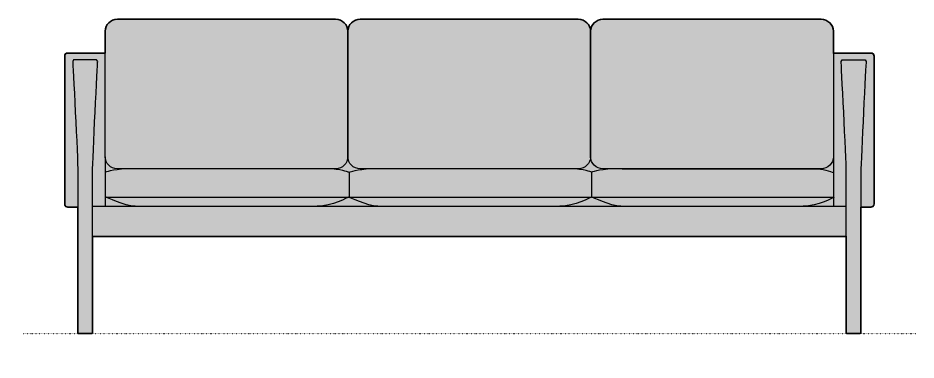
# Model space of a CAD drawing. Header units: millimetres. Extents: x -14 to 3443, y -1336 to 762.
# Drawn here: x -14 to 2151, y -64 to 762 of the extents above; entities that cross this region are included whole.
import ezdxf

# ---------------------------------------------------------------- set-up
doc = ezdxf.new("R2010")
doc.units = ezdxf.units.MM
doc.linetypes.add('Dots', pattern=[1, 0, -1])
doc.layers.add('Blocks', color=7, linetype='Continuous')
doc.layers.add('Blocks$Fill', color=7, linetype='Continuous', true_color=0xffffff)
for name, color, linetype, lineweight, true_color in [('Blocks$Inner', 7, 'Continuous', 25, 0x007f00), ('Blocks$Outline', 7, 'Continuous', 35, 0xff3f3f), ('Groud', 7, 'Dots', 25, 0x243775)]:
    doc.layers.add(name, color=color, linetype=linetype, lineweight=lineweight, true_color=true_color)

# ---------------------------------------------------------------- blocks, each defined once
blk = doc.blocks.new('CH163 Front')
at = {"layer": 'Blocks$Fill'}
blk.add_hatch(color=256, dxfattribs=at).paths.add_polyline_path([(-814.191961480472, 758.9817503328117), (-1339.97297945062, 758.9817503328112), (-1340.739101252329, 758.9722667610465), (-1341.500443704091, 758.943968095421), (-1342.256773663079, 758.897082410438), (-1343.007857986468, 758.8318377806006), (-1343.753463531432, 758.748462280412), (-1344.493357155147, 758.6471839843754), (-1345.227305714786, 758.5282309669938), (-1345.955076067524, 758.3918313027707), (-1346.676435070536, 758.238213066209), (-1347.391149580997, 758.0676043318122), (-1348.09898645608, 757.8802331740831), (-1348.79971255296, 757.676327667525), (-1349.493094728812, 757.4561158866412), (-1350.178899840811, 757.2198259059348), (-1350.85689474613, 756.9676857999092), (-1351.526846301944, 756.6999236430671), (-1352.188521365429, 756.416767509912), (-1352.841686793758, 756.1184454749472), (-1353.486109444106, 755.8051856126756), (-1354.121556173647, 755.4772159976005), (-1354.747793839556, 755.1347647042251), (-1355.364589299008, 754.7780598070524), (-1355.971709409178, 754.4073293805858), (-1356.568921027239, 754.0228014993284), (-1357.155991010366, 753.6247042377834), (-1357.732686215733, 753.2132656704539), (-1358.298773500516, 752.7887138718432), (-1358.854019721889, 752.3512769164544), (-1359.398191737025, 751.9011828787907), (-1359.931056403101, 751.4386598333552), (-1360.452380577289, 750.9639358546514), (-1360.961931116766, 750.477239017182), (-1361.459474878705, 749.9787973954504), (-1361.944778720281, 749.46883906396), (-1362.417609498669, 748.9475920972136), (-1362.877734071042, 748.4152845697147), (-1363.324919294576, 747.8721445559662), (-1363.758932026445, 747.3184001304714), (-1364.179539123823, 746.7542793677337), (-1364.586507443886, 746.1800103422559), (-1364.979603843807, 745.5958211285413), (-1365.358595180761, 745.0019398010932), (-1365.723248311923, 744.3985944344147), (-1366.073330094467, 743.7860131030088), (-1366.408607385567, 743.1644238813792), (-1366.7288470424, 742.5340548440286), (-1367.033815922137, 741.8951340654602), (-1367.323280881955, 741.2478896201774), (-1367.597008779028, 740.5925495826832), (-1367.85476647053, 739.929342027481), (-1368.096320813637, 739.2584950290739), (-1368.321438665521, 738.5802366619648), (-1368.529886883359, 737.8947950006572), (-1368.721432324324, 737.2023981196542), (-1368.895841845591, 736.5032740934589), (-1369.052882304334, 735.7976509965745), (-1369.192320557729, 735.0857569035043), (-1369.313923462949, 734.3678198887513), (-1369.417457877169, 733.6440680268188), (-1369.502690657564, 732.91472939221), (-1369.569388661308, 732.180032059428), (-1369.617318745576, 731.4402041029759), (-1369.646247767542, 730.695473597357), (-1369.655942584381, 729.9460686170746), (-1369.665631195774, 730.695473597357), (-1369.694541731359, 731.4402041029759), (-1369.742441243247, 732.180032059428), (-1369.809096783547, 732.9147293922101), (-1369.89427540437, 733.6440680268189), (-1369.997744157825, 734.3678198887515), (-1370.119270096022, 735.0857569035045), (-1370.258620271072, 735.7976509965747), (-1370.415561735085, 736.5032740934591), (-1370.589861540169, 737.2023981196544), (-1370.781286738437, 737.8947950006574), (-1370.989604381997, 738.580236661965), (-1371.214581522959, 739.2584950290741), (-1371.455985213434, 739.9293420274812), (-1371.713582505531, 740.5925495826835), (-1371.987140451361, 741.2478896201777), (-1372.276426103033, 741.8951340654605), (-1372.581206512657, 742.5340548440289), (-1372.901248732344, 743.1644238813795), (-1373.236319814204, 743.7860131030093), (-1373.586186810346, 744.3985944344149), (-1373.950616772881, 745.0019398010935), (-1374.329376753918, 745.5958211285416), (-1374.722233805567, 746.1800103422562), (-1375.128954979939, 746.7542793677341), (-1375.549307329144, 747.3184001304718), (-1375.983057905291, 747.8721445559664), (-1376.42997376049, 748.415284569715), (-1376.889821946852, 748.947592097214), (-1377.362369516487, 749.4688390639604), (-1377.847383521504, 749.9787973954509), (-1378.344631014013, 750.4772390171825), (-1378.853879046125, 750.9639358546518), (-1379.37489466995, 751.4386598333557), (-1379.907444937597, 751.9011828787911), (-1380.451296901177, 752.3512769164548), (-1381.006217612799, 752.7887138718437), (-1381.571974124573, 753.2132656704543), (-1382.148333488611, 753.6247042377838), (-1382.73506275702, 754.0228014993288), (-1383.331928981913, 754.4073293805862), (-1383.938699215397, 754.7780598070528), (-1384.555140509585, 755.1347647042255), (-1385.181019916584, 755.477215997601), (-1385.816104488507, 755.805185612676), (-1386.460161277462, 756.1184454749476), (-1387.112957335559, 756.4167675099125), (-1387.774259714909, 756.6999236430676), (-1388.443835467622, 756.9676857999096), (-1389.121451645807, 757.2198259059353), (-1389.806875301574, 757.4561158866417), (-1390.499873487035, 757.6763276675255), (-1391.200213254297, 757.8802331740835), (-1391.907661655473, 758.0676043318126), (-1392.62198574267, 758.2382130662095), (-1393.342952568001, 758.3918313027712), (-1394.070329183574, 758.5282309669942), (-1394.8038826415, 758.6471839843758), (-1395.543379993888, 758.7484622804125), (-1396.288588292848, 758.8318377806011), (-1397.039274590492, 758.8970824104384), (-1397.795205938928, 758.9439680954215), (-1398.556149390266, 758.972266761047), (-1399.321871996617, 758.9817503328118), (-1399.345879218997, 758.9817503328118), (-1925.136957409813, 758.9817503328117), (-1925.902680016163, 758.9722667610469), (-1926.663623467501, 758.9439680954214), (-1927.419554815935, 758.8970824104383), (-1928.170241113578, 758.831837780601), (-1928.915449412538, 758.7484622804124), (-1929.654946764925, 758.6471839843757), (-1930.38850022285, 758.5282309669941), (-1931.115876838423, 758.391831302771), (-1931.836843663752, 758.2382130662094), (-1932.55116775095, 758.0676043318125), (-1933.258616152125, 757.8802331740834), (-1933.958955919388, 757.6763276675254), (-1934.651954104848, 757.4561158866416), (-1935.337377760616, 757.2198259059352), (-1936.014993938801, 756.9676857999095), (-1936.684569691514, 756.6999236430675), (-1937.345872070864, 756.4167675099123), (-1937.998668128962, 756.1184454749475), (-1938.642724917917, 755.8051856126759), (-1939.27780948984, 755.4772159976009), (-1939.90368889684, 755.1347647042254), (-1940.520130191028, 754.7780598070527), (-1941.126900424514, 754.4073293805861), (-1941.723766649407, 754.0228014993287), (-1942.310495917817, 753.6247042377837), (-1942.886855281855, 753.2132656704542), (-1943.452611793631, 752.7887138718436), (-1944.007532505254, 752.3512769164547), (-1944.551384468834, 751.901182878791), (-1945.083934736482, 751.4386598333556), (-1945.604950360308, 750.9639358546517), (-1946.114198392421, 750.4772390171823), (-1946.611445884932, 749.9787973954508), (-1947.09645988995, 749.4688390639603), (-1947.569007459585, 748.9475920972139), (-1948.028855645948, 748.4152845697149), (-1948.475771501149, 747.8721445559663), (-1948.909522077297, 747.3184001304717), (-1949.329874426503, 746.754279367734), (-1949.736595600876, 746.1800103422561), (-1950.129452652526, 745.5958211285415), (-1950.508212633564, 745.0019398010934), (-1950.8726425961, 744.3985944344148), (-1951.222509592243, 743.7860131030092), (-1951.557580674104, 743.1644238813794), (-1951.877622893792, 742.5340548440288), (-1952.182403303417, 741.8951340654604), (-1952.47168895509, 741.2478896201776), (-1952.745246900921, 740.5925495826834), (-1953.002844193019, 739.9293420274811), (-1953.244247883495, 739.258495029074), (-1953.469225024458, 738.5802366619649), (-1953.677542668019, 737.8947950006573), (-1953.868967866287, 737.2023981196543), (-1954.043267671372, 736.503274093459), (-1954.200209135385, 735.7976509965746), (-1954.339559310436, 735.0857569035044), (-1954.461085248634, 734.3678198887513), (-1954.564554002089, 733.6440680268188), (-1954.649732622912, 732.91472939221), (-1954.716388163213, 732.1800320594278), (-1954.764287675101, 731.4402041029759), (-1954.793198210686, 730.6954735973571), (-1954.802886822079, 729.9460686170746), (-1954.802886822079, 729.9450899439678), (-1954.802886822079, 677.1381251375801), (-1954.807135458984, 677.1381251375802), (-2047.858107526692, 677.1381251375801), (-2048.096408344775, 676.9819163060525), (-2048.32595640418, 676.8246038668392), (-2048.546911707944, 676.6663018571919), (-2048.759434259104, 676.5071243143619), (-2048.963684060694, 676.3471852756011), (-2049.159821115751, 676.1865987781608), (-2049.348005427312, 676.0254788592929), (-2049.528396998411, 675.8639395562486), (-2049.701155832086, 675.7020949062799), (-2049.866441931372, 675.5400589466379), (-2050.024415299306, 675.3779457145747), (-2050.175235938923, 675.2158692473416), (-2050.319063853261, 675.0539435821904), (-2050.456059045353, 674.8922827563724), (-2050.586381518237, 674.7310008071393), (-2050.710191274949, 674.5702117717428), (-2050.827648318525, 674.4100296874344), (-2050.938912652002, 674.2505685914658), (-2051.044144278414, 674.0919425210884), (-2051.143503200798, 673.934265513554), (-2051.237149422191, 673.777651606114), (-2051.325242945628, 673.62221483602), (-2051.407943774145, 673.4680692405238), (-2051.485411910779, 673.3153288568767), (-2051.557807358565, 673.1641077223305), (-2051.62529012054, 673.0145198741368), (-2051.68802019974, 672.866679349547), (-2051.746157599201, 672.7207001858129), (-2051.799862321958, 672.576696420186), (-2051.849294371048, 672.4347820899179), (-2051.894613749507, 672.29507123226), (-2051.935980460371, 672.1576778844642), (-2051.973554506676, 672.0227160837819), (-2052.007495891459, 671.8902998674648), (-2052.037964617754, 671.7605432727644), (-2052.0651206886, 671.6335603369323), (-2052.08912410703, 671.5094650972201), (-2052.110134876083, 671.3883715908795), (-2052.128312998793, 671.270393855162), (-2052.143818478196, 671.155645927319), (-2052.15681131733, 671.0442418446023), (-2052.167451519229, 670.9362956442636), (-2052.182314023468, 670.731233039726), (-2052.189686015205, 670.5413704117191), (-2052.190847518726, 670.3676200582553), (-2052.187078558321, 670.2108942773475), (-2052.179659158277, 670.0721053670082), (-2052.169869342884, 669.9521656252505), (-2052.158989136432, 669.8519873500868), (-2052.148298563206, 669.77248283953), (-2052.139077647497, 669.7145643915927), (-2052.130801934909, 669.6701562390012), (-2052.130164885784, 669.6671348756277), (-2052.130164885784, 669.6509537362705), (-2052.130164885784, 315.2618214027398), (-2052.13021414882, 315.2613665193926), (-2052.140316917276, 315.1499319761808), (-2052.160279973141, 314.8337227272099), (-2052.169022023363, 314.6081195899633), (-2052.174314495458, 314.3423822018858), (-2052.174189944686, 314.0401591312348), (-2052.166680926308, 313.7050989462675), (-2052.149819995584, 313.3408502152414), (-2052.121639707774, 312.9510615064138), (-2052.080172618137, 312.539381388042), (-2052.023451281933, 312.1094584283835), (-2051.988755444888, 311.8887960606521), (-2051.949508254424, 311.6649411956955), (-2051.905463779948, 311.4383499045459), (-2051.856376090869, 311.2094782582354), (-2051.801999256593, 310.9787823277964), (-2051.742087346528, 310.7467181842607), (-2051.676394430081, 310.5137418986607), (-2051.604674576661, 310.2803095420286), (-2051.526681855674, 310.0468771853965), (-2051.442170336529, 309.8139008997965), (-2051.350894088632, 309.5818367562608), (-2051.252607181391, 309.3511408258217), (-2051.147063684213, 309.1222691795112), (-2051.034017666507, 308.8956778883617), (-2050.91322319768, 308.6718230234051), (-2050.784434347139, 308.4511606556737), (-2050.716965175415, 308.342169180465), (-2050.647405184291, 308.2341468561996), (-2050.575723632442, 308.1271506917567), (-2050.501889778544, 308.0212376960151), (-2050.425872881274, 307.916464877854), (-2050.347642199307, 307.8128892461523), (-2050.267166991318, 307.7105678097892), (-2050.184416515985, 307.6095575776434), (-2050.099360031983, 307.5099155585942), (-2050.011966797987, 307.4116987615205), (-2049.922206072675, 307.3149641953013), (-2049.830047114721, 307.2197688688158), (-2049.735459182802, 307.1261697909429), (-2049.638411535593, 307.0342239705615), (-2049.538873431771, 306.9439884165507), (-2049.436814130011, 306.8555201377897), (-2049.33220288899, 306.7688761431572), (-2049.225008967383, 306.6841134415325), (-2049.115201623867, 306.6012890417946), (-2049.002750117118, 306.5204599528224), (-2048.88762370581, 306.4416831834949), (-2048.76979164862, 306.3650157426912), (-2048.649223204224, 306.2905146392903), (-2048.525887631298, 306.2182368821714), (-2048.399754188519, 306.1482394802132), (-2048.270792134561, 306.0805794422948), (-2048.138970728101, 306.0153137772954), (-2048.004259227815, 305.9524994940939), (-2047.866626892378, 305.8921936015693), (-2047.726042980467, 305.8344531086007), (-2047.582476750758, 305.779335024067), (-2047.435897461926, 305.7268963568473), (-2047.286274372648, 305.6771941158206), (-2047.133576741599, 305.6302853098661), (-2046.977773827456, 305.5862269478624), (-2046.818834888893, 305.545076038689), (-2046.656729184588, 305.5068895912246), (-2046.491425973216, 305.4717246143484), (-2046.322894513454, 305.4396381169392), (-2046.151104063976, 305.4106871078764), (-2045.976023883459, 305.3849285960385), (-2045.797623230579, 305.3624195903051), (-2045.615871364012, 305.3432170995547), (-2045.430737542434, 305.3273781326667), (-2045.242191024521, 305.3149596985199), (-2045.050201068948, 305.3060188059934), (-2044.854736934392, 305.3006124639662), (-2044.655767879528, 305.2987976813174), (-2044.654662907294, 305.2987976813174), (-2020.454256333287, 305.2987976813174), (-2020.454256333286, 110.4917770697886), (-2020.454256333286, 1.4240191196972), (-2020.454280728648, 1.423954103031402), (-2020.455708108722, 1.419934103911936), (-2020.45956273677, 1.408026717474038), (-2020.462156418214, 1.399302601315614), (-2020.46506917004, 1.388818451760347), (-2020.468207111324, 1.376639455230344), (-2020.471476361143, 1.362830798147708), (-2020.474783038573, 1.347457666934545), (-2020.478033262689, 1.330585248012961), (-2020.481133152569, 1.312278727805061), (-2020.483988827289, 1.29260329273295), (-2020.486506405924, 1.271624129218733), (-2020.488592007552, 1.249406423684515), (-2020.490151751248, 1.226015362552403), (-2020.491091756089, 1.201516132244501), (-2020.491318141152, 1.175973919182914), (-2020.490737025512, 1.149453909789748), (-2020.489254528246, 1.122021290487108), (-2020.486776768429, 1.093741247697099), (-2020.485135327276, 1.07930381325124), (-2020.483209865139, 1.064678967841827), (-2020.480988646903, 1.049874859771625), (-2020.478459937452, 1.034899637343397), (-2020.47561200167, 1.019761448859906), (-2020.472433104444, 1.004468442623914), (-2020.468911510655, 0.9890287669381858), (-2020.46503548519, 0.9734505701054836), (-2020.460793292933, 0.9577420004285708), (-2020.456173198769, 0.941911206210211), (-2020.451163467581, 0.9259663357531666), (-2020.445752364255, 0.9099155373602011), (-2020.439928153675, 0.8937669593340778), (-2020.433679100725, 0.8775287499775598), (-2020.426993470291, 0.86120905759341), (-2020.419859527256, 0.8448160304843918), (-2020.412265536506, 0.8283578169532683), (-2020.404199762924, 0.8118425653028027), (-2020.395650471396, 0.7952784238357582), (-2020.386605926805, 0.7786735408548979), (-2020.377054394036, 0.762036064662985), (-2020.366984137975, 0.7453741435627825), (-2020.356383423505, 0.7286959258570538), (-2020.34524051551, 0.7120095598485618), (-2020.333543678877, 0.6953231938400699), (-2020.321281178488, 0.6786449761343412), (-2020.308441279229, 0.6619830550341386), (-2020.295012245984, 0.6453455788422257), (-2020.280982343637, 0.6287406958613655), (-2020.266339837074, 0.612176554394321), (-2020.251072991178, 0.5956613027438554), (-2020.235170070835, 0.5792030892127319), (-2020.218619340928, 0.5628100621037136), (-2020.201409066343, 0.546490369719564), (-2020.183527511964, 0.530252160363046), (-2020.164962942675, 0.5141035823369227), (-2020.145703623361, 0.4980527839439573), (-2020.125737818907, 0.4821079134869129), (-2020.105053794196, 0.4662771192685528), (-2020.083639814114, 0.4505685495916402), (-2020.061484143545, 0.434990352758938), (-2020.038575047374, 0.4195506770732096), (-2020.014900790485, 0.4042576708372182), (-2019.990449637762, 0.3891194823537267), (-2019.965209854091, 0.3741442599254985), (-2019.939169704355, 0.3593401518552967), (-2019.91231745344, 0.3447153064458843), (-2019.88464136623, 0.3302778720000247), (-2019.826770742462, 0.3019978292100162), (-2019.765463952127, 0.2745652099073763), (-2019.700627114303, 0.2480452005142103), (-2019.632166348066, 0.2225029874526237), (-2019.55998777249, 0.1980037571447215), (-2019.483997506654, 0.1746126960126093), (-2019.404101669634, 0.1523949904783921), (-2019.320206380504, 0.1314158269641752), (-2019.232217758343, 0.1117403918920641), (-2019.140041922226, 0.09343387168416385), (-2019.04358499123, 0.07656145276257988), (-2018.94275308443, 0.06118832154941741), (-2018.837452320903, 0.04737966446678175), (-2018.727588819726, 0.03520066793677817), (-2018.613068699974, 0.02471651838151197), (-2018.493798080724, 0.0159924022230884), (-2018.240629820036, 0.004085015785190367), (-2017.967332990272, -7.367528763549632e-14), (-2001.710349164447, -5.201663433022864e-14), (-1987.722257046079, -3.338075200176136e-14), (-1987.722136034199, 7.230481545328337e-06), (-1987.608370648554, 0.009208855700756214), (-1987.477660124122, 0.02281587153032042), (-1987.308124691442, 0.04428767597139952), (-1987.107529332165, 0.075021566493045), (-1986.88363902794, 0.1164148405643083), (-1986.765384828237, 0.1415454018901253), (-1986.644218760415, 0.169864795654241), (-1986.521111447182, 0.2015476840402869), (-1986.397033511242, 0.2367687292318944), (-1986.272955575302, 0.275702593412695), (-1986.149848262068, 0.3185239387663201), (-1986.088961908562, 0.3414469988153267), (-1986.028682194247, 0.3654074274764011), (-1985.969130446961, 0.3904270575224976), (-1985.910427994544, 0.4165277217265696), (-1985.852696164832, 0.4437312528615714), (-1985.796056285665, 0.4720594837004569), (-1985.740629684881, 0.5015342470161798), (-1985.686537690318, 0.5321773755816943), (-1985.633901629814, 0.5640107021699541), (-1985.582842831208, 0.5970560595539134), (-1985.533482622338, 0.631335280506526), (-1985.509477404003, 0.6489444125626253), (-1985.485942331041, 0.6668701978007456), (-1985.462892569432, 0.6851153653175063), (-1985.440343285157, 0.7036826442095265), (-1985.418309644194, 0.7225747635734254), (-1985.396806812524, 0.7417944525058224), (-1985.375849956125, 0.7613444401033367), (-1985.355454240979, 0.7812274554625874), (-1985.335634833065, 0.8014462276801938), (-1985.316406898362, 0.8220034858527752), (-1985.29778560285, 0.8429019590769506), (-1985.27978611251, 0.8641443764493398), (-1985.26242359332, 0.8857334670665616), (-1985.245713211262, 0.9076719600252353), (-1985.229670132313, 0.9299625844219802), (-1985.214309522456, 0.9526080693534155), (-1985.199646547667, 0.9756111439161606), (-1985.185696373929, 0.9989745372068344), (-1985.172474167221, 1.022700978322056), (-1985.159995093522, 1.046793196358446), (-1985.148274318812, 1.071253920412622), (-1985.137327009071, 1.096085879581204), (-1985.127168330279, 1.121291802960811), (-1985.117813448416, 1.146874419648062), (-1985.109277529461, 1.172836458739577), (-1985.101575739394, 1.199180649331975), (-1985.094723244195, 1.225909720521875), (-1985.088735209843, 1.253026401405896), (-1985.083626802319, 1.280533421080657), (-1985.079413187603, 1.308433508642779), (-1985.076109531673, 1.33672939318888), (-1985.07373100051, 1.365423803815578), (-1985.072292760094, 1.394519469619495), (-1985.071809976404, 1.424019119697248), (-1985.071809976404, 1.429740386105338), (-1985.071809976405, 234.8456220714949), (-168.2107841795071, 234.8456220715106), (-168.2107841795069, 77.53971003726929), (-168.2107841795068, 1.424019119697281), (-168.210301395817, 1.394519469619528), (-168.2088631554008, 1.365423803815611), (-168.206484624238, 1.336729393188913), (-168.2031809683084, 1.308433508642812), (-168.1989673535917, 1.28053342108069), (-168.1938589460678, 1.253026401405929), (-168.1878709117164, 1.225909720521908), (-168.1810184165173, 1.199180649332008), (-168.1733166264503, 1.17283645873961), (-168.1647807074951, 1.146874419648095), (-168.1554258256317, 1.121291802960844), (-168.1452671468397, 1.096085879581237), (-168.1343198370989, 1.071253920412655), (-168.1225990623891, 1.046793196358479), (-168.1101199886901, 1.02270097832209), (-168.0968977819817, 0.9989745372068678), (-168.0829476082437, 0.975611143916194), (-168.0682846334558, 0.952608069353449), (-168.0529240235979, 0.9299625844220137), (-168.0368809446496, 0.907671960025269), (-168.0201705625909, 0.8857334670665953), (-168.0028080434014, 0.8641443764493735), (-167.9848085530611, 0.8429019590769844), (-167.9661872575495, 0.8220034858528089), (-167.9469593228467, 0.8014462276802277), (-167.9271399149322, 0.7812274554626213), (-167.9067441997859, 0.7613444401033707), (-167.8857873433876, 0.7417944525058564), (-167.8642845117171, 0.7225747635734595), (-167.8422508707542, 0.7036826442095606), (-167.8197015864786, 0.6851153653175405), (-167.7966518248701, 0.6668701978007798), (-167.7731167519086, 0.6489444125626596), (-167.7491115335737, 0.6313352805065603), (-167.6997513247032, 0.5970560595539479), (-167.6486925260969, 0.5640107021699887), (-167.596056465593, 0.5321773755817291), (-167.5419644710299, 0.5015342470162146), (-167.4865378702457, 0.4720594837004919), (-167.4298979910789, 0.4437312528616066), (-167.3721661613676, 0.416527721726605), (-167.3134637089501, 0.390427057522533), (-167.2539119616647, 0.3654074274764368), (-167.1936322473497, 0.3414469988153625), (-167.1327458938433, 0.3185239387663562), (-167.0096385806095, 0.2757025934127314), (-166.8855606446695, 0.2367687292319311), (-166.7614827087295, 0.2015476840403239), (-166.6383753954958, 0.1698647956542783), (-166.5172093276743, 0.1415454018901629), (-166.3989551279714, 0.1164148405643463), (-166.175064823746, 0.07502156649308354), (-165.9744694644689, 0.0442876759714386), (-165.8049340317895, 0.02281587153035995), (-165.6742235073573, 0.009208855700796093), (-165.5603371098322, 6.802997574384585e-15), (-165.5590941468382, 6.799462915845539e-15), (-135.3152611656396, -6.65893045134965e-14), (-135.0419643358749, 0.004085015785198182), (-134.7887960751866, 0.01599240222309689), (-134.669525455937, 0.02471651838152077), (-134.5550053361853, 0.03520066793678728), (-134.445141835008, 0.04737966446679116), (-134.3398410714813, 0.0611883215494271), (-134.2390091646815, 0.07656145276258983), (-134.1425522336849, 0.09343387168417405), (-134.0503763975678, 0.1117403918920745), (-133.9623877754066, 0.1314158269641859), (-133.8784924862775, 0.152394990478403), (-133.7985966492567, 0.1746126960126204), (-133.7226063834207, 0.1980037571447329), (-133.6504278078457, 0.2225029874526352), (-133.581967041608, 0.248045200514222), (-133.5171302037838, 0.2745652099073882), (-133.4558234134496, 0.3019978292100282), (-133.3979527896816, 0.3302778720000369), (-133.3702767024712, 0.3447153064458966), (-133.343424451556, 0.359340151855309), (-133.3173843018206, 0.3741442599255109), (-133.2921445181493, 0.3891194823537392), (-133.2676933654268, 0.4042576708372307), (-133.2440191085377, 0.4195506770732222), (-133.2211100123663, 0.4349903527589507), (-133.1989543417974, 0.4505685495916529), (-133.1775403617153, 0.4662771192685656), (-133.1568563370047, 0.4821079134869257), (-133.1368905325502, 0.4980527839439702), (-133.1176312132362, 0.5141035823369356), (-133.0990666439472, 0.530252160363059), (-133.0811850895678, 0.546490369719577), (-133.0639748149826, 0.5628100621037267), (-133.0474240850761, 0.579203089212745), (-133.0315211647328, 0.5956613027438686), (-133.0162543188372, 0.6121765543943342), (-133.0016118122739, 0.6287406958613787), (-132.9875819099275, 0.645345578842239), (-132.9741528766825, 0.6619830550341519), (-132.9613129774233, 0.6786449761343545), (-132.9490504770346, 0.6953231938400833), (-132.9373536404009, 0.7120095598485753), (-132.9262107324067, 0.7286959258570672), (-132.9156100179365, 0.745374143562796), (-132.9055397618749, 0.7620360646629986), (-132.8959882291065, 0.7786735408549115), (-132.8869436845157, 0.7952784238357717), (-132.8783943929872, 0.8118425653028163), (-132.8703286194053, 0.8283578169532819), (-132.8627346286548, 0.8448160304844055), (-132.8556006856201, 0.8612090575934237), (-132.8489150551857, 0.8775287499775735), (-132.8426660022362, 0.8937669593340914), (-132.8368417916561, 0.9099155373602148), (-132.83143068833, 0.9259663357531802), (-132.8264209571424, 0.9419112062102246), (-132.8218008629779, 0.9577420004285846), (-132.8175586707208, 0.9734505701054974), (-132.8136826452559, 0.9890287669381995), (-132.8101610514677, 1.004468442623928), (-132.8069821542407, 1.01976144885992), (-132.8041342184594, 1.034899637343411), (-132.8016055090084, 1.049874859771639), (-132.7993842907721, 1.064678967841841), (-132.7974588286352, 1.079303813251253), (-132.7958173874822, 1.093741247697113), (-132.7933396276659, 1.122021290487122), (-132.7918571303995, 1.149453909789762), (-132.7912760147594, 1.175973919182928), (-132.7915023998218, 1.201516132244514), (-132.7924424046631, 1.226015362552417), (-132.7940021483595, 1.249406423684529), (-132.7960877499873, 1.271624129218746), (-132.7986053286229, 1.292603292732963), (-132.8014610033425, 1.312278727805075), (-132.8045608932224, 1.330585248012975), (-132.8078111173389, 1.347457666934559), (-132.8111177947684, 1.362830798147722), (-132.814387044587, 1.376639455230357), (-132.8175249858712, 1.388818451760361), (-132.8204377376973, 1.399302601315628), (-132.8230314191414, 1.408026717474051), (-132.8268860471892, 1.41993410391195), (-132.8283378226251, 1.424019119697214), (-132.8283378226251, 1.432680510983083), (-132.8283378226255, 305.2987976813174), (-132.8272328503915, 305.2987976813174), (-108.6268262763837, 305.2987976813174), (-108.4278572215201, 305.3006124639662), (-108.232393086964, 305.3060188059933), (-108.0404031313912, 305.3149596985199), (-107.8518566134778, 305.3273781326666), (-107.6667227918997, 305.3432170995547), (-107.4849709253327, 305.362419590305), (-107.3065702724529, 305.3849285960385), (-107.1314900919362, 305.4106871078763), (-106.9596996424585, 305.4396381169392), (-106.7911681826958, 305.4717246143484), (-106.6258649713239, 305.5068895912246), (-106.4637592670189, 305.545076038689), (-106.3048203284567, 305.5862269478624), (-106.1490174143131, 305.6302853098661), (-105.9963197832643, 305.6771941158206), (-105.846696693986, 305.7268963568473), (-105.7001174051543, 305.779335024067), (-105.556551175445, 305.8344531086007), (-105.4159672635342, 305.8921936015693), (-105.2783349280976, 305.9524994940939), (-105.1436234278114, 306.0153137772954), (-105.0118020213514, 306.0805794422948), (-104.8828399673936, 306.1482394802132), (-104.7567065246139, 306.2182368821714), (-104.6333709516882, 306.2905146392903), (-104.5128025072925, 306.3650157426912), (-104.3949704501027, 306.4416831834949), (-104.2798440387948, 306.5204599528224), (-104.1673925320447, 306.6012890417946), (-104.0575851885283, 306.6841134415325), (-103.9503912669217, 306.7688761431572), (-103.8457800259006, 306.8555201377897), (-103.7437207241411, 306.9439884165507), (-103.644182620319, 307.0342239705615), (-103.5471349731104, 307.1261697909429), (-103.4525470411912, 307.2197688688158), (-103.3603880832373, 307.3149641953013), (-103.2706273579247, 307.4116987615205), (-103.1832341239292, 307.5099155585942), (-103.0981776399269, 307.6095575776434), (-103.0154271645936, 307.7105678097892), (-102.9349519566053, 307.8128892461523), (-102.856721274638, 307.916464877854), (-102.7807043773676, 308.0212376960151), (-102.70687052347, 308.1271506917567), (-102.6351889716211, 308.2341468561996), (-102.565628980497, 308.342169180465), (-102.4981598087735, 308.4511606556737), (-102.3693709582322, 308.6718230234051), (-102.2485764894047, 308.8956778883617), (-102.1355304716985, 309.1222691795112), (-102.0299869745213, 309.3511408258217), (-101.9317000672803, 309.5818367562608), (-101.8404238193833, 309.8139008997965), (-101.7559123002376, 310.0468771853965), (-101.6779195792509, 310.2803095420286), (-101.6061997258306, 310.5137418986607), (-101.5405068093842, 310.7467181842607), (-101.4805948993192, 310.9787823277964), (-101.4262180650432, 311.2094782582354), (-101.3771303759637, 311.4383499045459), (-101.3330859014881, 311.6649411956955), (-101.293838711024, 311.8887960606521), (-101.2591428739789, 312.1094584283835), (-101.2024215377758, 312.539381388042), (-101.1609544481389, 312.9510615064138), (-101.1327741603281, 313.3408502152414), (-101.1159132296037, 313.7050989462675), (-101.1084042112258, 314.0401591312348), (-101.1082796604543, 314.3423822018858), (-101.1135721325495, 314.6081195899633), (-101.1223141827715, 314.8337227272099), (-101.1422772386358, 315.1499319761808), (-101.1524292701282, 315.2618214027398), (-101.1524292701282, 315.2780025420969), (-101.1524292701287, 669.6671348756277), (-101.1523882045347, 669.6673246017546), (-101.1499877423189, 669.6791443042879), (-101.1435165084154, 669.7145643915928), (-101.1342955927067, 669.7724828395301), (-101.1236050194814, 669.8519873500869), (-101.1127248130282, 669.9521656252506), (-101.1029349976357, 670.0721053670084), (-101.0955155975924, 670.2108942773476), (-101.0917466371871, 670.3676200582554), (-101.0929081407082, 670.5413704117192), (-101.1002801324445, 670.7312330397261), (-101.1151426366845, 670.9362956442637), (-101.1257828385836, 671.0442418446024), (-101.1387756777169, 671.1556459273191), (-101.1542811571204, 671.2703938551618), (-101.1724592798302, 671.3883715908795), (-101.1934700488824, 671.5094650972202), (-101.2174734673131, 671.6335603369323), (-101.2446295381583, 671.7605432727643), (-101.2750982644542, 671.8902998674647), (-101.3090396492367, 672.0227160837818), (-101.3466136955421, 672.1576778844641), (-101.3879804064062, 672.2950712322599), (-101.4332997848654, 672.4347820899178), (-101.4827318339555, 672.576696420186), (-101.5364365567127, 672.7207001858129), (-101.594573956173, 672.8666793495471), (-101.6573040353726, 673.0145198741368), (-101.7247867973475, 673.1641077223306), (-101.7971822451338, 673.3153288568767), (-101.8746503817676, 673.4680692405237), (-101.9573512102849, 673.6222148360199), (-102.0454447337218, 673.7776516061139), (-102.1390909551145, 673.9342655135539), (-102.2384498774989, 674.0919425210883), (-102.3436815039111, 674.2505685914658), (-102.4549458373873, 674.4100296874345), (-102.5724028809634, 674.5702117717428), (-102.6962126376757, 674.7310008071394), (-102.8265351105601, 674.8922827563723), (-102.9635303026527, 675.0539435821903), (-103.1073582169897, 675.2158692473416), (-103.258178856607, 675.3779457145748), (-103.4161522245408, 675.5400589466379), (-103.5814383238271, 675.7020949062797), (-103.7541971575021, 675.8639395562486), (-103.9345887286017, 676.0254788592928), (-104.1227730401621, 676.1865987781608), (-104.3189100952194, 676.3471852756012), (-104.5231598968095, 676.507124314362), (-104.7356824479687, 676.666301857192), (-104.956637751733, 676.8246038668393), (-105.1861858111384, 676.9819163060527), (-105.424486629221, 677.1381251375801), (-105.428775551572, 677.1381251375802), (-199.362054108984, 677.1381251375801), (-199.362054108984, 715.3222314843061), (-199.362054108984, 729.9460686170746), (-199.3717563073794, 730.6953962274679), (-199.4007070581528, 731.4400542365845), (-199.4486725946852, 732.1798144529597), (-199.5154191503577, 732.9144486851292), (-199.6007129585512, 733.6437287416285), (-199.7043202526469, 734.3674264309932), (-199.8260072660258, 735.0853135617587), (-199.9655402320687, 735.7971619424605), (-200.1226853841568, 736.5027433816344), (-200.297208955671, 737.2018296878157), (-200.4888771799924, 737.8941926695401), (-200.6974562905021, 738.579604135343), (-200.9227125205809, 739.25783589376), (-201.1644121036099, 739.9286597533267), (-201.4223212729703, 740.5918475225785), (-201.6962062620428, 741.2471710100509), (-201.9858333042086, 741.8944020242797), (-202.2909686328487, 742.5333123738003), (-202.6113784813442, 743.1636738671481), (-202.9468290830759, 743.7852583128588), (-203.297086671425, 744.3978375194679), (-203.6619174797724, 745.0011832955108), (-204.0410877414992, 745.5950674495234), (-204.4343636899864, 746.1792617900409), (-204.8415115586149, 746.7535381255989), (-205.2622975807659, 747.317668264733), (-205.6964879898204, 747.8714240159787), (-206.1438490191593, 748.4145771878716), (-206.6041469021636, 748.9468995889472), (-207.0771478722144, 749.468163027741), (-207.5626181626927, 749.9781393127885), (-208.0603240069795, 750.4766002526253), (-208.5700316384559, 750.963317655787), (-209.0915072905028, 751.4380633308091), (-209.6245171965012, 751.9006090862272), (-210.1688275898322, 752.3507267305765), (-210.7242047038768, 752.788188072393), (-211.290414772016, 753.212764920212), (-211.8672240276309, 753.624229082569), (-212.4543987041023, 754.0223523679996), (-213.0517050348114, 754.4069065850393), (-213.6589092531392, 754.7776635422236), (-214.2757775924667, 755.1343950480883), (-214.9020762861748, 755.4768729111687), (-215.5375715676447, 755.8048689400003), (-216.1820296702574, 756.1181549431188), (-216.8352168273937, 756.4165027290597), (-217.4968992724348, 756.6996841063585), (-218.1668432387617, 756.9674708835508), (-218.8448149597554, 757.219634869172), (-219.530580668797, 757.4559478717575), (-220.2239065992673, 757.6761816998434), (-220.9245589845475, 757.8801081619647), (-221.6323040580185, 758.0674990666571), (-222.3469080530614, 758.2381262224562), (-223.0681372030572, 758.3917614378976), (-223.7957577413869, 758.5281765215167), (-224.5295359014315, 758.6471432818489), (-225.2692379165721, 758.7484335274299), (-226.0146300201895, 758.8318190667954), (-226.765478445665, 758.8970717084808), (-227.5215494263795, 758.9439632610216), (-228.2826091957139, 758.9722655329534), (-229.0484239870494, 758.9817503328117), (-229.0724296540066, 758.9817503328117), (-754.8294419571976, 758.9817503328118), (-755.5955612897244, 758.972266761047), (-756.3568964379033, 758.9439680954215), (-757.1132144148576, 758.8970824104385), (-757.8642822337099, 758.8318377806011), (-758.6098669075834, 758.7484622804124), (-759.3497354496006, 758.6471839843757), (-760.0836548728848, 758.5282309669942), (-760.8113921905585, 758.391831302771), (-761.5327144157452, 758.2382130662095), (-762.2473885615673, 758.0676043318125), (-762.9551816411476, 757.8802331740834), (-763.6558606676094, 757.6763276675255), (-764.3491926540755, 757.4561158866417), (-765.0349446136688, 757.2198259059353), (-765.7128835595122, 756.9676857999095), (-766.3827765047286, 756.6999236430676), (-767.0443904624408, 756.4167675099126), (-767.6974924457718, 756.1184454749476), (-768.3418494678444, 755.8051856126759), (-768.9772285417818, 755.4772159976009), (-769.6033966807065, 755.1347647042254), (-770.2201208977417, 754.7780598070527), (-770.8271682060104, 754.4073293805862), (-771.4243056186351, 754.0228014993288), (-772.011300148739, 753.6247042377837), (-772.5879188094449, 753.2132656704542), (-773.1539286138757, 752.7887138718436), (-773.7090965751545, 752.3512769164548), (-774.2531897064039, 751.9011828787911), (-774.785975020747, 751.4386598333557), (-775.3072195313066, 750.9639358546517), (-775.8166902512057, 750.4772390171825), (-776.3141541935672, 749.978797395451), (-776.7993783715141, 749.4688390639604), (-777.272129798169, 748.947592097214), (-777.732175486655, 748.415284569715), (-778.179282450095, 747.8721445559665), (-778.613217701612, 747.3184001304718), (-779.0337482543287, 746.7542793677341), (-779.4406411213681, 746.1800103422562), (-779.8336633158532, 745.5958211285416), (-780.2125818509069, 745.0019398010935), (-780.5771637396518, 744.398594434415), (-780.9271759952112, 743.7860131030092), (-781.2623856307077, 743.1644238813795), (-781.5825596592645, 742.5340548440289), (-781.8874650940043, 741.8951340654605), (-782.17686894805, 741.2478896201777), (-782.4505382345245, 740.5925495826835), (-782.7082399665509, 739.9293420274813), (-782.9497411572519, 739.258495029074), (-783.1748088197505, 738.5802366619649), (-783.3832099671696, 737.8947950006573), (-783.5747116126322, 737.2023981196543), (-783.7490807692609, 736.503274093459), (-783.9060844501789, 735.7976509965746), (-784.0454896685089, 735.0857569035044), (-784.167063437374, 734.3678198887513), (-784.270572769897, 733.6440680268188), (-784.3557846792008, 732.91472939221), (-784.4224661784084, 732.1800320594278), (-784.4703842806425, 731.4402041029759), (-784.4993059990262, 730.6954735973571), (-784.5089983466823, 729.9460686170746), (-784.5186907073341, 730.6954735973571), (-784.5476125166878, 731.4402041029759), (-784.5955308658401, 732.1800320594278), (-784.6622128458886, 732.91472939221), (-784.74742554793, 733.6440680268188), (-784.8509360630615, 734.3678198887513), (-784.9725114823802, 735.0857569035044), (-785.1119188969833, 735.7976509965746), (-785.2689253979677, 736.503274093459), (-785.4432980764307, 737.2023981196543), (-785.6348040234693, 737.8947950006573), (-785.8432103301806, 738.5802366619649), (-786.0682840876617, 739.258495029074), (-786.3097923870096, 739.9293420274813), (-786.5675023193214, 740.5925495826835), (-786.8411809756944, 741.2478896201777), (-787.1305954472256, 741.8951340654605), (-787.435512825012, 742.5340548440289), (-787.7557002001507, 743.1644238813795), (-788.090924663739, 743.7860131030092), (-788.4409533068738, 744.398594434415), (-788.8055532206522, 745.0019398010935), (-789.1844914961713, 745.5958211285416), (-789.5775352245282, 746.1800103422562), (-789.9844514968202, 746.7542793677341), (-790.405007404144, 747.3184001304718), (-790.8389700375969, 747.8721445559665), (-791.2861064882762, 748.415284569715), (-791.7461838472789, 748.947592097214), (-792.2189692057017, 749.4688390639604), (-792.7042296546421, 749.978797395451), (-793.2017322851971, 750.4772390171825), (-793.7112441884638, 750.9639358546517), (-794.2325324555392, 751.4386598333557), (-794.7653641775205, 751.9011828787911), (-795.3095064455048, 752.3512769164548), (-795.8647263505891, 752.7887138718436), (-796.4307909838706, 753.2132656704542), (-797.0074674364463, 753.6247042377837), (-797.5945227994134, 754.0228014993288), (-798.1917241638689, 754.4073293805862), (-798.7988386209099, 754.7780598070527), (-799.4156332616336, 755.1347647042254), (-800.0418751771371, 755.4772159976009), (-800.6773314585173, 755.8051856126759), (-801.3217691968714, 756.1184454749476), (-801.9749554832965, 756.4167675099126), (-802.6366574088897, 756.6999236430676), (-803.3066420647482, 756.9676857999095), (-803.9846765419688, 757.2198259059353), (-804.6705279316488, 757.4561158866417), (-805.3639633248855, 757.6763276675255), (-806.0647498127757, 757.8802331740834), (-806.7726544864165, 758.0676043318125), (-807.487444436905, 758.2382130662095), (-808.2088867553384, 758.391831302771), (-808.9367485328139, 758.5282309669942), (-809.6707968604283, 758.6471839843757), (-810.4107988292787, 758.7484622804124), (-811.1565215304626, 758.831837780601), (-811.9077320550767, 758.8970824104384), (-812.6641974942182, 758.9439680954214), (-813.4256849389842, 758.9722667610469)], flags=0)
at = {"layer": 'Blocks$Inner'}
for points in [[(-1954.802886822079, 427.2108460256454), (-1954.802183449588, 307.4367105320368)], [(-199.362054108984, 427.2108460256454), (-199.3627574814382, 307.4367157136099)], [(-1366.363324213125, 390.3464658958648), (-1366.363324213125, 329.4969024832564)], [(-782.0368375623584, 390.3464658958651), (-782.0368375623584, 329.4969024832567)], [(-708.3892713753885, 398.1751643098987), (-234.7172465113981, 398.1751643098987)], [(-1985.589635110839, 307.436529733016), (-168.2107841795078, 307.4399364773217)], [(-168.2107841795078, 234.8456220715107), (-1985.071809976405, 234.8456220714947)]]:
    blk.add_lwpolyline(points, dxfattribs=at)
for points in [[(-1954.802886822079, 729.9460686170746), (-1954.802886822079, 745.981614063046), (-1941.521694147079, 758.9817503328118), (-1925.136957409813, 758.9817503328118)], [(-1925.136957409813, 758.9817503328118), (-1925.136957409813, 758.9817503328118), (-1399.321871996617, 758.9817503328118), (-1399.321871996617, 758.9817503328118)], [(-1399.321871996617, 758.9817503328118), (-1382.937135259323, 758.9817503328118), (-1369.655942584381, 745.981614063046), (-1369.655942584381, 729.9460686170746)], [(-1369.655942584381, 729.9460686170744), (-1369.655942584381, 745.9816140630458), (-1356.366233048662, 758.9817503328115), (-1339.97297945062, 758.9817503328115)], [(-1339.97297945062, 758.9817503328115), (-1339.97297945062, 758.9817503328115), (-814.191961480472, 758.9817503328118), (-814.191961480472, 758.9817503328118)], [(-814.191961480472, 758.9817503328118), (-797.7953011381251, 758.9817503328118), (-784.5089983466823, 745.981614063046), (-784.5089983466823, 729.9460686170746)], [(-784.5089983466823, 729.9460686170746), (-784.5089983466823, 745.981614063046), (-771.2226955552396, 758.9817503328118), (-754.8294419571976, 758.9817503328118)], [(-754.8294419571976, 758.9817503328118), (-754.8294419571976, 758.9817503328118), (-229.0484239870493, 758.9817503328118), (-229.0484239870493, 758.9817503328118)], [(-229.0484239870493, 758.9817503328118), (-212.6619838776169, 758.9817503328118), (-199.362054108984, 745.9799106908936), (-199.362054108984, 729.9460686170746)], [(-1954.802886822079, 427.2108460256454), (-1954.802886822079, 427.2108460256454), (-1954.802886822079, 729.9460686170746), (-1954.802886822079, 729.9460686170746)], [(-1369.655942584381, 729.9460686170746), (-1369.655942584381, 729.9460686170746), (-1369.655942584381, 427.2108460256454), (-1369.655942584381, 427.2108460256454)], [(-1369.655942584381, 427.2108460256451), (-1369.655942584381, 427.2108460256451), (-1369.655942584381, 729.9460686170744), (-1369.655942584381, 729.9460686170744)], [(-784.5089983466823, 729.9460686170746), (-784.5089983466823, 729.9460686170746), (-784.5089983466823, 427.2108460256454), (-784.5089983466823, 427.2108460256454)], [(-784.5089983466823, 427.2108460256454), (-784.5089983466823, 427.2108460256454), (-784.5089983466823, 729.9460686170746), (-784.5089983466823, 729.9460686170746)], [(-199.362054108984, 729.9460686170746), (-199.362054108984, 729.9460686170746), (-199.362054108984, 427.2108460256454), (-199.362054108984, 427.2108460256454)], [(-199.362054108984, 677.1381251375801), (-199.362054108984, 677.1381251375801), (-105.4244866292211, 677.1381251375801), (-105.4244866292211, 677.1381251375801)], [(-1925.136957409813, 398.1751643099009), (-1941.521694147079, 398.1751643099009), (-1954.802886822079, 411.1735972075216), (-1954.802886822079, 427.2108460256454)], [(-1369.655942584381, 427.2108460256454), (-1369.655942584381, 411.1735972075216), (-1382.937135259323, 398.1751643099009), (-1399.321871996617, 398.1751643099009)], [(-1339.97297945062, 398.1751643099007), (-1356.366233048662, 398.1751643099007), (-1369.655942584381, 411.1735972075214), (-1369.655942584381, 427.2108460256451)], [(-784.5089983466823, 427.2108460256454), (-784.5089983466823, 411.1735972075217), (-797.7953011381251, 398.175164309901), (-814.191961480472, 398.175164309901)], [(-754.8294419571976, 398.175164309901), (-771.2226955552396, 398.175164309901), (-784.5089983466823, 411.1735972075217), (-784.5089983466823, 427.2108460256454)], [(-199.362054108984, 427.2108460256454), (-199.362054108984, 411.171893835362), (-212.6619838776169, 398.175164309901), (-229.0484239870493, 398.175164309901)], [(-1955.160594974128, 389.6463799410894), (-1955.160594974128, 389.6463799410894), (-1946.412075597618, 394.2216375433704), (-1915.148383106083, 398.1751643098987)], [(-1399.321871996617, 398.1751643099009), (-1399.321871996617, 398.1751643099009), (-1925.136957409813, 398.1751643099009), (-1925.136957409813, 398.1751643099009)], [(-1368.393743819172, 389.6463799410894), (-1368.393743819172, 389.6463799410894), (-1377.142263195688, 394.2216375433704), (-1408.405955687223, 398.1751643098987)], [(-1365.608730349471, 389.6463799410892), (-1365.608730349471, 389.6463799410892), (-1356.860210972955, 394.2216375433702), (-1325.596518481419, 398.1751643098984)], [(-814.191961480472, 398.175164309901), (-814.191961480472, 398.175164309901), (-1339.97297945062, 398.1751643099007), (-1339.97297945062, 398.1751643099007)], [(-781.9113558137542, 389.6463799410894), (-781.9113558137542, 389.6463799410894), (-790.6598751902638, 394.2216375433704), (-821.9235676817989, 398.1751643098987)], [(-783.268943419469, 389.6463799410894), (-783.268943419469, 389.6463799410894), (-774.5204240429521, 394.2216375433704), (-743.2533248071122, 398.1751643098987)], [(-229.0484239870493, 398.175164309901), (-229.0484239870493, 398.175164309901), (-754.8294419571976, 398.175164309901), (-754.8294419571976, 398.175164309901)], [(-236.2230274944231, 398.1751643098987), (-221.0834558007991, 397.2706736967889), (-198.1492531362019, 388.5136374595118), (-198.1492531362019, 388.5136374595118)], [(-108.6268262763842, 305.2987976813174), (-108.6268262763842, 305.2987976813174), (-132.8283378226261, 305.2987976813174), (-132.8283378226261, 305.2987976813174)]]:
    blk.add_open_spline(points, degree=3, dxfattribs=at)
for points, knots in [([(-1954.802886822079, 677.1381251375801), (-1954.802886822079, 677.1381251375801), (-2047.858107526692, 677.1381251375801), (-2047.858107526692, 677.1381251375801), (-2053.036358871046, 673.8182528118741), (-2052.130164885784, 669.6671348756277), (-2052.130164885784, 669.6671348756277), (-2052.130164885784, 669.6671348756277), (-2052.130164885784, 315.2618214027398), (-2052.130164885784, 315.2618214027398), (-2052.130164885784, 315.2618214027398), (-2053.220323063542, 305.2987976813174), (-2044.655767879529, 305.2987976813174), (-2044.655767879529, 305.2987976813174), (-2020.454256333287, 305.2987976813174), (-2020.454256333287, 305.2987976813174)], [0, 0, 0, 0, 1, 1, 1, 2, 2, 2, 3, 3, 3, 4, 4, 4, 5, 5, 5, 5]), ([(-105.4244866292211, 677.1381251375801), (-100.246235284867, 673.8182528118741), (-101.1524292701288, 669.6671348756277), (-101.1524292701288, 669.6671348756277), (-101.1524292701288, 669.6671348756277), (-101.1524292701288, 315.2618214027398), (-101.1524292701288, 315.2618214027398), (-101.1524292701288, 315.2618214027398), (-100.0622710923708, 305.2987976813174), (-108.6268262763842, 305.2987976813174)], [1, 1, 1, 1, 2, 2, 2, 3, 3, 3, 4, 4, 4, 4]), ([(-1972.705328147458, 657.2222979276512), (-1972.705328147458, 657.2222979276512), (-1985.071809976405, 420.3615865994398), (-1985.071809976405, 389.9853509994859), (-1985.071809976405, 389.9853509994859), (-1985.071809976405, 1.424019119697277), (-1985.071809976405, 1.424019119697277), (-1985.071809976405, 0.1567102380527103), (-1987.72225704608, 0), (-1987.72225704608, 0), (-1987.72225704608, 0), (-2014.942144046996, 0), (-2017.967332990273, 0), (-2020.992521933556, 0), (-2020.454256333287, 1.424019119697277), (-2020.454256333287, 1.424019119697277), (-2020.454256333287, 1.424019119697277), (-2020.454256333287, 389.9853509994859), (-2020.454256333287, 389.9853509994859), (-2020.454256333287, 420.3615865994398), (-2032.820738162234, 657.2222979276512), (-2032.820738162234, 657.2222979276512), (-2032.820738162234, 657.2222979276512), (-2030.77669157894, 660.7721254939779), (-2030.77669157894, 660.7721254939779), (-2030.77669157894, 660.7721254939779), (-1975.267199865186, 660.7721254939779), (-1975.267199865186, 660.7721254939779), (-1975.267199865186, 660.7721254939779), (-1972.705328147458, 657.2222979276512), (-1972.705328147458, 657.2222979276512)], [0, 0, 0, 0, 1, 1, 1, 2, 2, 2, 3, 3, 3, 4, 4, 4, 5, 5, 5, 6, 6, 6, 7, 7, 7, 8, 8, 8, 9, 9, 9, 10, 10, 10, 10]), ([(-180.5772660084549, 657.2222979276512), (-180.5772660084549, 657.2222979276512), (-168.2107841795078, 420.3615865994398), (-168.2107841795078, 389.9853509994859), (-168.2107841795078, 389.9853509994859), (-168.2107841795078, 1.424019119697277), (-168.2107841795078, 1.424019119697277), (-168.2107841795078, 0.1567102380527103), (-165.5603371098332, 0), (-165.5603371098332, 0), (-165.5603371098332, 0), (-138.3404501089171, 0), (-135.3152611656405, 0), (-132.2900722223567, 0), (-132.8283378226261, 1.424019119697277), (-132.8283378226261, 1.424019119697277), (-132.8283378226261, 1.424019119697277), (-132.8283378226261, 389.9853509994859), (-132.8283378226261, 389.9853509994859), (-132.8283378226261, 420.3615865994398), (-120.4618559936789, 657.2222979276512), (-120.4618559936789, 657.2222979276512), (-120.4618559936789, 657.2222979276512), (-122.5059025769733, 660.7721254939779), (-122.5059025769733, 660.7721254939779), (-122.5059025769733, 660.7721254939779), (-178.0153942907273, 660.7721254939779), (-178.0153942907273, 660.7721254939779), (-178.0153942907273, 660.7721254939779), (-180.5772660084549, 657.2222979276512), (-180.5772660084549, 657.2222979276512)], [0, 0, 0, 0, 1, 1, 1, 2, 2, 2, 3, 3, 3, 4, 4, 4, 5, 5, 5, 6, 6, 6, 7, 7, 7, 8, 8, 8, 9, 9, 9, 10, 10, 10, 10]), ([(-1882.555492544714, 307.4399364769324), (-1907.877822967464, 308.2013438292111), (-1952.495953136538, 329.4969024828652), (-1952.495953136538, 329.4969024828652), (-1952.495953136538, 329.4969024828652), (-1368.229084511084, 329.4969024828652), (-1368.229084511084, 329.4969024828652), (-1368.229084511084, 329.4969024828652), (-1408.667139417317, 307.3292172870038), (-1443.552201105595, 307.4399364769324)], [0, 0, 0, 0, 1, 1, 1, 2, 2, 2, 3, 3, 3, 3]), ([(-1297.408548307016, 307.4399364773217), (-1322.730878729766, 308.2013438296003), (-1367.34900889884, 329.4969024832544), (-1367.34900889884, 329.4969024832544), (-1367.34900889884, 329.4969024832544), (-783.0821402733854, 329.4969024832544), (-783.0821402733854, 329.4969024832544), (-783.0821402733854, 329.4969024832544), (-823.5201951796189, 307.329217287393), (-858.4052568678962, 307.4399364773217)], [0, 0, 0, 0, 1, 1, 1, 2, 2, 2, 3, 3, 3, 3]), ([(-711.3258849667254, 307.4399364773217), (-736.6482153894758, 308.2013438296003), (-781.2663455585571, 329.4969024832544), (-781.2663455585571, 329.4969024832544), (-781.2663455585571, 329.4969024832544), (-196.99777356095, 329.4969024832544), (-196.99777356095, 329.4969024832544), (-196.99777356095, 329.4969024832544), (-237.4358284671835, 307.329217287393), (-272.3208901554608, 307.4399364773217)], [0, 0, 0, 0, 1, 1, 1, 2, 2, 2, 3, 3, 3, 3])]:
    blk.add_open_spline(points, degree=3, knots=knots, dxfattribs=at)
at = {"layer": 'Blocks$Outline'}
blk.add_open_spline([(-814.191961480472, 758.9817503328118), (-1164.712640127233, 758.9817503328113), (-1339.97297945062, 758.9817503328113), (-1339.97297945062, 758.9817503328113), (-1356.366233048662, 758.9817503328113), (-1369.655942584381, 745.9816140630455), (-1369.655942584381, 729.9460686170746), (-1369.655942584381, 745.981614063046), (-1382.937135259323, 758.9817503328118), (-1399.321871996617, 758.9817503328118), (-1399.321871996617, 758.9817503328118), (-1925.136957409813, 758.9817503328118), (-1925.136957409813, 758.9817503328118), (-1941.521694147079, 758.9817503328118), (-1954.802886822079, 745.981614063046), (-1954.802886822079, 729.9460686170746), (-1954.802886822079, 729.9460686170746), (-1954.802886822079, 708.5518174228569), (-1954.802886822079, 677.1381251375801), (-1954.802886822079, 677.1381251375801), (-2047.858107526692, 677.1381251375801), (-2047.858107526692, 677.1381251375801), (-2053.036358871046, 673.8182528118741), (-2052.130164885784, 669.6671348756277), (-2052.130164885784, 669.6671348756277), (-2052.130164885784, 669.6671348756277), (-2052.130164885784, 315.2618214027398), (-2052.130164885784, 315.2618214027398), (-2052.130164885784, 315.2618214027398), (-2053.220323063542, 305.2987976813174), (-2044.655767879529, 305.2987976813174), (-2044.655767879529, 305.2987976813174), (-2020.454256333287, 305.2987976813174), (-2020.454256333287, 305.2987976813174), (-2020.454256333287, 190.9797807994009), (-2020.454256333287, 1.424019119697277), (-2020.454256333287, 1.424019119697277), (-2020.454256333287, 1.424019119697277), (-2020.992521933556, 0), (-2017.967332990273, 0), (-2014.942144046996, 0), (-1987.72225704608, 0), (-1987.72225704608, 0), (-1987.72225704608, 0), (-1985.071809976405, 0.1567102380527103), (-1985.071809976405, 1.424019119697277), (-1985.071809976405, 1.424019119697277), (-1985.071809976405, 126.5919939159394), (-1985.071809976405, 234.845622071495), (-1379.451468044106, 234.8456220715002), (-773.831126111807, 234.8456220715057), (-168.2107841795078, 234.8456220715107), (-168.2107841795078, 126.5919939159517), (-168.2107841795078, 1.424019119697277), (-168.2107841795078, 1.424019119697277), (-168.2107841795078, 0.1567102380527103), (-165.5603371098332, 0), (-165.5603371098332, 0), (-165.5603371098332, 0), (-138.3404501089171, 0), (-135.3152611656405, 0), (-132.2900722223567, 0), (-132.8283378226261, 1.424019119697277), (-132.8283378226261, 1.424019119697277), (-132.8283378226261, 1.424019119697277), (-132.8283378226261, 190.9797807994009), (-132.8283378226261, 305.2987976813174), (-132.8283378226261, 305.2987976813174), (-108.6268262763842, 305.2987976813174), (-108.6268262763842, 305.2987976813174), (-100.0622710923708, 305.2987976813174), (-101.1524292701288, 315.2618214027398), (-101.1524292701288, 315.2618214027398), (-101.1524292701288, 315.2618214027398), (-101.1524292701288, 669.6671348756277), (-101.1524292701288, 669.6671348756277), (-101.1524292701288, 669.6671348756277), (-100.246235284867, 673.8182528118741), (-105.4244866292211, 677.1381251375801), (-105.4244866292211, 677.1381251375801), (-199.362054108984, 677.1381251375801), (-199.362054108984, 677.1381251375801), (-199.362054108984, 708.5518174228569), (-199.362054108984, 729.9460686170746), (-199.362054108984, 729.9460686170746), (-199.362054108984, 745.9799106908936), (-212.6619838776169, 758.9817503328118), (-229.0484239870493, 758.9817503328118), (-229.0484239870493, 758.9817503328118), (-754.8294419571976, 758.9817503328118), (-754.8294419571976, 758.9817503328118), (-771.2226955552396, 758.9817503328118), (-784.5089983466823, 745.981614063046), (-784.5089983466823, 729.9460686170746), (-784.5089983466823, 745.981614063046), (-797.7953011381251, 758.9817503328118), (-814.191961480472, 758.9817503328118)], degree=3, knots=[-1850.92474587114, -1850.92474587114, -1850.92474587114, -1850.92474587114, -1849.92474587114, -1849.92474587114, -1849.92474587114, -1848.92474587114, -1848.92474587114, -1848.92474587114, -1847.92474587114, -1847.92474587114, -1847.92474587114, -1846.92474587114, -1846.92474587114, -1846.92474587114, -1845.92474587114, -1845.92474587114, -1845.92474587114, -1845.658907866343, -1845.658907866343, -1845.658907866343, -1844.658907866343, -1844.658907866343, -1844.658907866343, -1843.658907866343, -1843.658907866343, -1843.658907866343, -1842.658907866343, -1842.658907866343, -1842.658907866343, -1841.658907866343, -1841.658907866343, -1841.658907866343, -1840.658907866343, -1840.658907866343, -1840.658907866343, -1839.960452424707, -1839.960452424707, -1839.960452424707, -1838.960452424707, -1838.960452424707, -1838.960452424707, -1837.960452424707, -1837.960452424707, -1837.960452424707, -1836.960452424707, -1836.960452424707, -1836.960452424707, -1836.392885834019, -1836.392885834019, -1836.392885834019, -19.53186003712105, -19.53186003712105, -19.53186003712105, -18.96429344643271, -18.96429344643271, -18.96429344643271, -17.96429344643271, -17.96429344643271, -17.96429344643271, -16.96429344643271, -16.96429344643271, -16.96429344643271, -15.96429344643271, -15.96429344643271, -15.96429344643271, -15.26583800479618, -15.26583800479618, -15.26583800479618, -14.26583800479618, -14.26583800479618, -14.26583800479618, -13.26583800479618, -13.26583800479618, -13.26583800479618, -12.26583800479618, -12.26583800479618, -12.26583800479618, -11.26583800479618, -11.26583800479618, -11.26583800479618, -10.26583800479618, -10.26583800479618, -10.26583800479618, -10, -10, -10, -9, -9, -9, -8, -8, -8, -7, -7, -7, -6, -6, -6, -6], dxfattribs=at)

msp = doc.modelspace()

# ---------------------------------------------------------------- linework, layer by layer
at = {"layer": 'Groud'}
msp.add_lwpolyline([(0, 0), (2151.139577515933, 0)], dxfattribs=at)

# ---------------------------------------------------------------- block references
at = {"layer": 'Blocks'}
msp.add_blockref('CH163 Front', (2151.139577515933, 0), dxfattribs=at)

doc.saveas('drawing.dxf')
